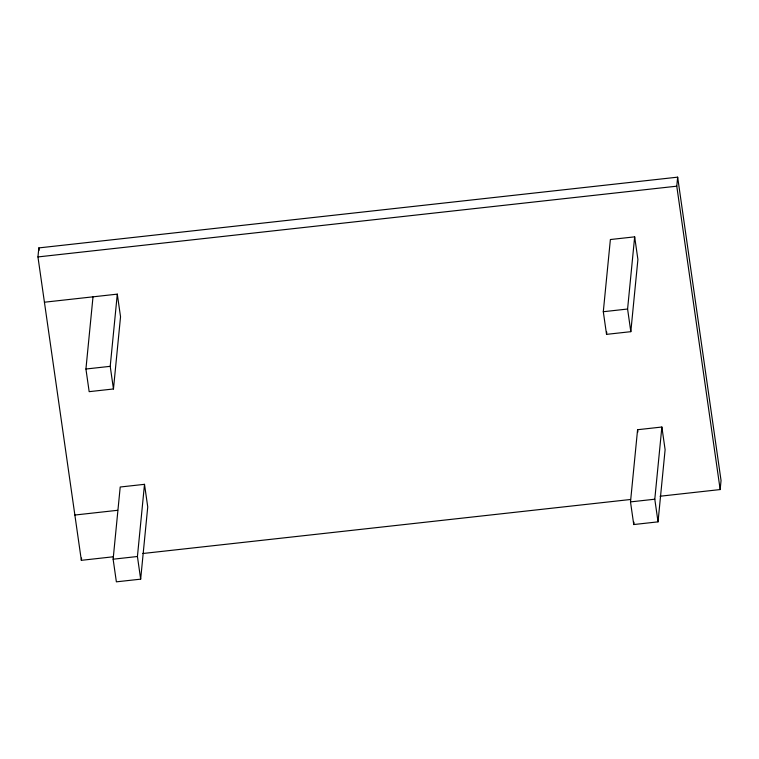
<?xml version="1.0" encoding="UTF-8"?>
<svg xmlns="http://www.w3.org/2000/svg" width="759" height="759" viewBox="0 0 759 759"><rect width="100%" height="100%" fill="white"/><g stroke="black" fill="none" stroke-linecap="round" stroke-linejoin="round"><path stroke-width="1.14" d="M113.167 556.793L81.346 560.322L37.95 256.931L38.832 247.908L677.654 177.16L721.05 480.542L720.168 489.564L660.055 496.225M44.43 302.215L117.294 294.141L120.539 316.788L113.461 388.969L89.164 391.663L85.928 369.016L93.006 296.835M81.346 560.322L81.564 558.064M113.461 388.969L110.216 366.331L117.294 294.141M113.129 559.203L120.207 487.012L144.504 484.327L147.739 506.965L140.662 579.155L116.374 581.84L113.129 559.203L137.426 556.508L144.504 484.327M603.301 311.721L610.378 239.531L634.666 236.846L637.902 259.483L630.824 331.674L606.536 334.358L603.301 311.721L627.589 309.027L634.666 236.846M606.536 334.358L606.764 332.034M630.501 501.898L637.579 429.717L661.867 427.023L665.112 449.67L658.034 521.85L633.746 524.545L630.501 501.898L654.789 499.213L661.867 427.023M633.746 524.545L633.974 522.211M720.168 489.564L676.772 186.183L677.654 177.16M37.95 256.931L676.772 186.183M85.928 369.016L110.216 366.331M74.866 515.038L117.664 510.295M142.635 553.529L630.587 499.488M627.589 309.027L630.824 331.674M654.789 499.213L658.034 521.85M637.579 429.717L637.902 431.985M137.426 556.508L140.662 579.155M38.832 247.908L39.174 250.252"/></g></svg>
